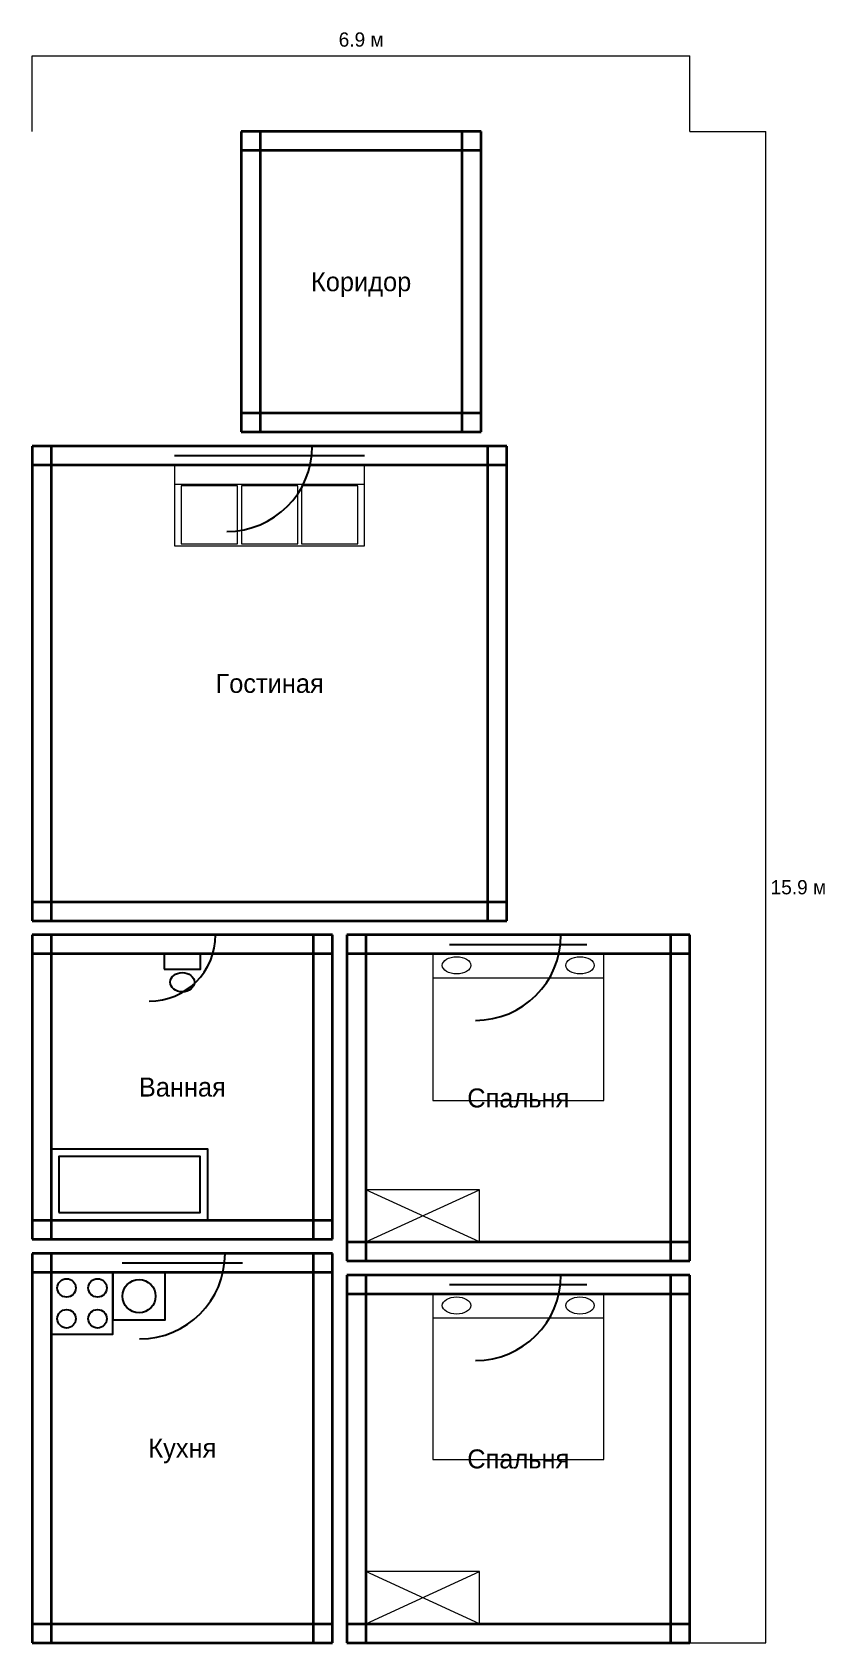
# Model space of a CAD drawing. Header units: metres. Extents: x 0 to 835, y 0 to 1697.
import ezdxf
from ezdxf.enums import TextEntityAlignment as Align

# ---------------------------------------------------------------- set-up
doc = ezdxf.new("R2010")
doc.units = ezdxf.units.M
for name, color, linetype, lineweight in [('Двери', 7, 'Continuous', 25), ('Мебель', 7, 'Continuous', 18), ('Окна', 7, 'Continuous', 25), ('Размеры', 1, 'Continuous', 13), ('Стены', 7, 'Continuous', 35), ('Текст', 7, 'Continuous', 13)]:
    doc.layers.add(name, color=color, linetype=linetype, lineweight=lineweight)

msp = doc.modelspace()

# ---------------------------------------------------------------- linework, layer by layer
at = {"layer": 'Двери'}
for p, q in [((205, 1260.6), (295, 1260.6)), ((123.1, 745.7), (193.1, 745.7)), ((466.9, 745.6), (557, 745.6)), ((113.1, 410.1), (203.1, 410.1)), ((466.9, 387.3), (557, 387.3))]:
    msp.add_line(p, q, dxfattribs=at)
for centre, radius in [((205, 1260.6), 90), ((123.1, 745.7), 70), ((466.9, 745.6), 90), ((113.1, 410.1), 90), ((466.9, 387.3), 90)]:
    msp.add_arc(centre, radius, 270, 360, dxfattribs=at)
at = {"layer": 'Мебель'}
for p, q in [((150, 1220.6), (350, 1220.6)), ((421.9, 700.6), (601.9, 700.6)), ((351.2, 422.3), (471.2, 477.3)), ((471.2, 422.3), (351.2, 477.3)), ((421.9, 342.3), (601.9, 342.3)), ((351.2, 20), (471.2, 75)), ((471.2, 20), (351.2, 75))]:
    msp.add_line(p, q, dxfattribs=at)
for points in [[(150, 1155.6), (350, 1155.6), (350, 1240.6), (150, 1240.6), (150, 1155.6)], [(157, 1157.6), (216.3, 1157.6), (216.3, 1218.6), (157, 1218.6), (157, 1157.6)], [(220.3, 1157.6), (279.7, 1157.6), (279.7, 1218.6), (220.3, 1218.6), (220.3, 1157.6)], [(283.7, 1157.6), (343, 1157.6), (343, 1218.6), (283.7, 1218.6), (283.7, 1157.6)], [(421.9, 571.1), (601.9, 571.1), (601.9, 725.6), (421.9, 725.6), (421.9, 571.1)], [(351.2, 422.3), (471.2, 422.3), (471.2, 477.3), (351.2, 477.3), (351.2, 422.3)], [(421.9, 193), (601.9, 193), (601.9, 367.3), (421.9, 367.3), (421.9, 193)], [(351.2, 20), (471.2, 20), (471.2, 75), (351.2, 75), (351.2, 20)]]:
    msp.add_lwpolyline(points, dxfattribs=at)
for centre in [(446.9, 713.6), (576.9, 713.6), (446.9, 355.3), (576.9, 355.3)]:
    msp.add_ellipse(centre, major_axis=(15, 0), ratio=0.6, dxfattribs=at)
at = {"layer": 'Окна'}
for p, q in [((150, 1260.6), (350, 1260.6)), ((150, 1250.6), (350, 1250.6)), ((150, 1240.6), (350, 1240.6)), ((439.6, 745.6), (584.2, 745.6)), ((439.6, 735.6), (584.2, 735.6)), ((439.6, 725.6), (584.2, 725.6)), ((94.9, 410.1), (221.3, 410.1)), ((94.9, 400.1), (221.3, 400.1)), ((94.9, 390.1), (221.3, 390.1)), ((439.6, 387.3), (584.2, 387.3)), ((439.6, 377.3), (584.2, 377.3)), ((439.6, 367.3), (584.2, 367.3))]:
    msp.add_line(p, q, dxfattribs=at)
at = {"layer": 'Размеры', "color": 1}
for p, q in [((0, 1671.8), (692.7, 1671.8)), ((0, 1591.8), (0, 1671.8)), ((692.7, 1591.8), (692.7, 1671.8)), ((692.7, 1591.8), (772.7, 1591.8)), ((772.7, 0), (772.7, 1591.8)), ((692.7, 0), (772.7, 0))]:
    msp.add_line(p, q, dxfattribs=at)
at = {"layer": 'Сантехника'}
for points in [[(139.1, 709.6), (177.1, 709.6), (177.1, 725.7), (139.1, 725.7), (139.1, 709.6)], [(20, 445.1), (185, 445.1), (185, 520.1), (20, 520.1), (20, 445.1)], [(28, 453.1), (177, 453.1), (177, 512.1), (28, 512.1), (28, 453.1)], [(20, 325.1), (85, 325.1), (85, 390.1), (20, 390.1), (20, 325.1)], [(85, 340.1), (140, 340.1), (140, 390.1), (85, 390.1), (85, 340.1)]]:
    msp.add_lwpolyline(points, dxfattribs=at)
for centre, radius in [((36.2, 373.8), 9.75), ((68.8, 373.8), 9.75), ((112.5, 365.1), 17.5), ((36.2, 341.3), 9.75), ((68.8, 341.3), 9.75)]:
    msp.add_circle(centre, radius, dxfattribs=at)
msp.add_ellipse((158.1, 695.8), major_axis=(12.7, 0), ratio=0.8, dxfattribs=at)
at = {"layer": 'Стены'}
for p, q in [((472.9, 1591.8), (219.9, 1591.8)), ((219.9, 1591.8), (219.9, 1275.6)), ((239.9, 1591.8), (239.9, 1275.6)), ((452.9, 1275.6), (452.9, 1591.8)), ((472.9, 1275.6), (472.9, 1591.8)), ((472.9, 1571.8), (219.9, 1571.8)), ((219.9, 1295.6), (472.9, 1295.6)), ((219.9, 1275.6), (472.9, 1275.6)), ((500, 1260.6), (0, 1260.6)), ((0, 1260.6), (0, 760.6)), ((20, 1260.6), (20, 760.6)), ((480, 760.6), (480, 1260.6)), ((500, 760.6), (500, 1260.6)), ((500, 1240.6), (0, 1240.6)), ((0, 780.6), (500, 780.6)), ((0, 760.6), (500, 760.6)), ((316.2, 745.7), (0, 745.7)), ((0, 745.7), (0, 425.1)), ((20, 745.7), (20, 425.1)), ((296.2, 425.1), (296.2, 745.7)), ((316.2, 425.1), (316.2, 745.7)), ((692.7, 745.6), (331.2, 745.6)), ((331.2, 745.6), (331.2, 402.3)), ((351.2, 745.6), (351.2, 402.3)), ((672.7, 402.3), (672.7, 745.6)), ((692.7, 402.3), (692.7, 745.6)), ((316.2, 725.7), (0, 725.7)), ((692.7, 725.6), (331.2, 725.6)), ((0, 445.1), (316.2, 445.1)), ((0, 425.1), (316.2, 425.1)), ((316.2, 410.1), (0, 410.1)), ((0, 410.1), (0, 0)), ((20, 410.1), (20, 0)), ((296.2, 0), (296.2, 410.1)), ((316.2, 0), (316.2, 410.1)), ((331.2, 422.3), (692.7, 422.3)), ((331.2, 402.3), (692.7, 402.3)), ((316.2, 390.1), (0, 390.1)), ((692.7, 387.3), (331.2, 387.3)), ((331.2, 387.3), (331.2, 0)), ((351.2, 387.3), (351.2, 0)), ((672.7, 0), (672.7, 387.3)), ((692.7, 0), (692.7, 387.3)), ((692.7, 367.3), (331.2, 367.3)), ((0, 20), (316.2, 20)), ((331.2, 20), (692.7, 20)), ((0, 0), (316.2, 0)), ((331.2, 0), (692.7, 0))]:
    msp.add_line(p, q, dxfattribs=at)

# ---------------------------------------------------------------- texts
at = {"layer": 'Размеры', "color": 1}
msp.add_text('6.9 м', height=15, dxfattribs=at).set_placement((346.4, 1676.8), align=Align.BOTTOM_CENTER)
msp.add_text('15.9 м', height=15, dxfattribs=at).set_placement((777.7, 795.9), align=Align.MIDDLE_LEFT)
at = {"layer": 'Текст'}
for s, p in [('Коридор', (346.4, 1433.7)), ('Гостиная', (250, 1010.6)), ('Ванная', (158.1, 585.4)), ('Спальня', (511.9, 573.9)), ('Кухня', (158.1, 205.1)), ('Спальня', (511.9, 193.7))]:
    msp.add_text(s, height=20, dxfattribs=at).set_placement(p, align=Align.MIDDLE_CENTER)

doc.saveas('drawing.dxf')
